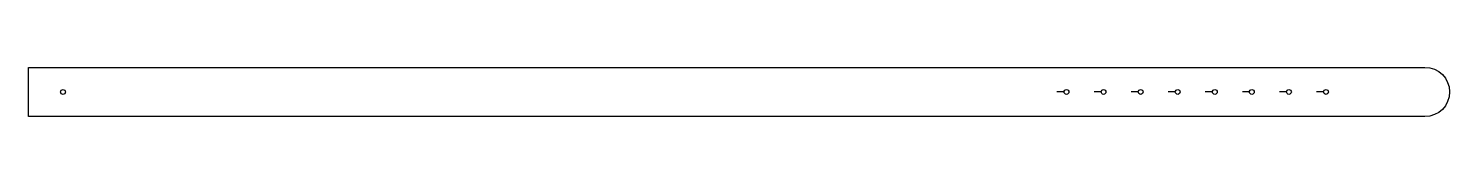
# Model space of a CAD drawing. Header units: millimetres. Extents: x 2465 to 3615, y 1227 to 1267.
import ezdxf

# ---------------------------------------------------------------- set-up
doc = ezdxf.new("R2010")
doc.units = ezdxf.units.MM

msp = doc.modelspace()

# ---------------------------------------------------------------- linework, layer by layer
for p, q in [((3303.5, 1247.5), (3297.8, 1247.5)), ((3333.5, 1247.5), (3327.8, 1247.5)), ((3363.5, 1247.5), (3357.8, 1247.5)), ((3393.5, 1247.5), (3387.8, 1247.5)), ((3423.5, 1247.5), (3417.8, 1247.5)), ((3453.5, 1247.5), (3447.8, 1247.5)), ((3483.5, 1247.5), (3477.8, 1247.5)), ((3513.5, 1247.5), (3507.8, 1247.5))]:
    msp.add_line(p, q)
msp.add_lwpolyline([(2465.5, 1227.5), (2465.5, 1267.5), (3595.5, 1267.5, -1), (3595.5, 1227.5)], format="xyb", close=True)
for centre, radius in [((2493.5, 1247.5), 2), ((3305.5, 1247.5), 1.95), ((3305.5, 1247.5), 1.95), ((3335.5, 1247.5), 1.95), ((3335.5, 1247.5), 1.95), ((3365.5, 1247.5), 1.95), ((3365.5, 1247.5), 1.95), ((3395.5, 1247.5), 1.95), ((3395.5, 1247.5), 1.95), ((3425.5, 1247.5), 1.95), ((3425.5, 1247.5), 1.95), ((3455.5, 1247.5), 1.95), ((3455.5, 1247.5), 1.95), ((3485.5, 1247.5), 1.95), ((3485.5, 1247.5), 1.95), ((3515.5, 1247.5), 1.95), ((3515.5, 1247.5), 1.95)]:
    msp.add_circle(centre, radius)

doc.saveas('drawing.dxf')
